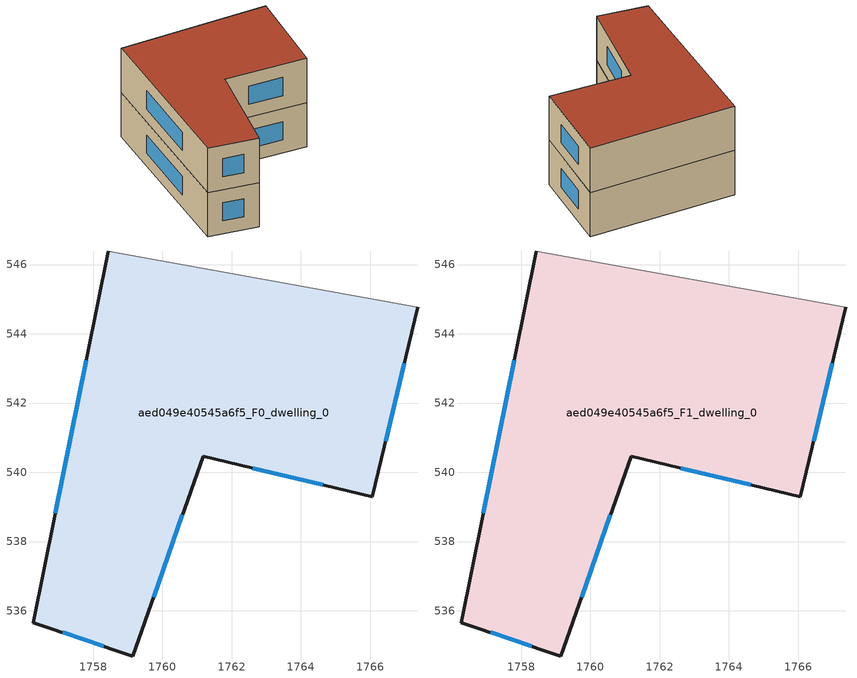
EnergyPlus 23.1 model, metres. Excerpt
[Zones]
aed049e40545a6f5_F0_dwelling_0
 floor ground (EU_floor_Construction): 1767.38,544.76 1766.07,539.29 1761.18,540.46 1759.15,534.7 1756.27,535.66 1758.44,546.39 z0
 wall outside (EU_wall_Construction): 1758.44,546.39 1756.27,535.66 1759.15,534.7 1761.18,540.46 1766.07,539.29 1767.38,544.76 z0:3
 wall adiabatic (EU_wall_Construction): 1767.38,544.76 1758.44,546.39 z0:3
 window (EU_Window_Construction): 1759.75,536.39 1760.58,538.77 / 1757.12,535.37 1758.3,534.98 / 1757.8,543.23 1756.91,538.82 / 1766.45,540.9 1766.99,543.16 / 1762.62,540.12 1764.63,539.64 z0.88:2.12
aed049e40545a6f5_F1_dwelling_0
 floor to aed049e40545a6f5_F0_dwelling_0 (EU_floor_Construction): 1767.38,544.76 1766.07,539.29 1761.18,540.46 1759.15,534.7 1756.27,535.66 1758.44,546.39 z3
 wall outside (EU_wall_Construction): 1758.44,546.39 1756.27,535.66 1759.15,534.7 1761.18,540.46 1766.07,539.29 1767.38,544.76 z3:6
 wall adiabatic (EU_wall_Construction): 1767.38,544.76 1758.44,546.39 z3:6
 window (EU_Window_Construction): 1759.75,536.39 1760.58,538.77 / 1757.12,535.37 1758.3,534.98 / 1757.8,543.23 1756.91,538.82 / 1766.45,540.9 1766.99,543.16 / 1762.62,540.12 1764.63,539.64 z3.88:5.12
 roof outside (EU_roof_Construction): 1766.07,539.29 1767.38,544.76 1758.44,546.39 1756.27,535.66 1759.15,534.7 1761.18,540.46 z6
[Building]
EU S2 Campaign: North Axis=0; Terrain=City; Solar Distribution=FullExterior
[Site:Location]
Bologna: Latitude=44.5; Longitude=11.25; Time Zone=1; Elevation=37
[SizingPeriod:WeatherFileDays]
AnnualSizingPeriod: Begin Month=1; Begin Day of Month=1; End Month=12; End Day of Month=31; Day of Week for Start Day=Monday; Use Weather File Daylight Saving Period=No; Use Weather File Rain and Snow Indicators=No
[MATERIAL]
EU_InternalMass_Material: Roughness=MediumRough; Thickness=0.1; Conductivity=1; Density=1800; Specific Heat=900; Thermal Absorptance=0.9; Solar Absorptance=0.7; Visible Absorptance=0.7
[MATERIAL:NOMASS] Roughness=MediumRough; Thermal Absorptance=0.9; Solar Absorptance=0.7; Visible Absorptance=0.7
Name | Thermal Resistance
EU_wall_NoMass | 0.578568
EU_roof_NoMass | 0.47317
EU_floor_NoMass | 0.581323
[WINDOWMATERIAL:SIMPLEGLAZINGSYSTEM]
EU_Window_SimpleGlazing: UFactor=4.09575; Solar Heat Gain Coefficient=0.85; Visible Transmittance=0.85
[CONSTRUCTION]
EU_wall_Construction: EU_wall_NoMass
EU_roof_Construction: EU_roof_NoMass
EU_floor_Construction: EU_floor_NoMass
EU_Window_Construction: EU_Window_SimpleGlazing
EU_InternalMass_Construction: EU_InternalMass_Material
[ZONE] Type=1; Multiplier=1; Ceiling Height=autocalculate; Floor Area=autocalculate; Part of Total Floor Area=Yes
Name | Volume
aed049e40545a6f5_F0_dwelling_0 | 206.452
aed049e40545a6f5_F1_dwelling_0 | 206.453
[INTERNALMASS] Construction=EU_InternalMass_Construction; Surface Area=68.8178
Name | Zone or ZoneList
aed049e40545a6f5_F0_dwelling_0_EU_InternalMass | aed049e40545a6f5_F0_dwelling_0
aed049e40545a6f5_F1_dwelling_0_EU_InternalMass | aed049e40545a6f5_F1_dwelling_0
[OTHEREQUIPMENT] Fuel Type=Electricity; Design Level Calculation Method=Watts/Area; Power per Zone Floor Area=1; Fraction Latent=0; Fraction Radiant=0; Fraction Lost=0; Carbon Dioxide Generation Rate=0; EndUse Subcategory=EU_Step8_InternalGains
Name | Zone or ZoneList or Space or SpaceList | Schedule
EU_Step8_InternalGain_aed049e40545a6f5_F0_dwelling_0_f000 | aed049e40545a6f5_F0_dwelling_0 | EU_Step8_GainSchedule_aed049e40545a6f5_F0_dwelling_0_f000
EU_Step8_InternalGain_aed049e40545a6f5_F1_dwelling_0_f000 | aed049e40545a6f5_F1_dwelling_0 | EU_Step8_GainSchedule_aed049e40545a6f5_F1_dwelling_0_f000
[ZONEVENTILATION:DESIGNFLOWRATE] Schedule=EU_AlwaysOn; Design Flow Rate Calculation Method=AirChanges/Hour; Air Changes per Hour=0.65532; Ventilation Type=Natural; Fan Pressure Rise=0; Fan Total Efficiency=1; Constant Term Coefficient=1; Temperature Term Coefficient=0; Velocity Term Coefficient=0; Velocity Squared Term Coefficient=0; Minimum Indoor Temperature=-100; Maximum Indoor Temperature=100; Delta Temperature=-100; Minimum Outdoor Temperature=-100; Maximum Outdoor Temperature=100; Maximum Wind Speed=40
Name | Zone or ZoneList or Space or SpaceList
EU_ConstantAir_aed049e40545a6f5_F0_dwelling_0 | aed049e40545a6f5_F0_dwelling_0
EU_ConstantAir_aed049e40545a6f5_F1_dwelling_0 | aed049e40545a6f5_F1_dwelling_0
[HVACTEMPLATE:THERMOSTAT] Constant Heating Setpoint=20; Constant Cooling Setpoint=50
EU_HeatOnly_aed049e40545a6f5_F0_dwelling_0; EU_HeatOnly_aed049e40545a6f5_F1_dwelling_0
[HVACTEMPLATE:ZONE:IDEALLOADSAIRSYSTEM] System Availability Schedule=EU_AlwaysOn; Maximum Heating Supply Air Temperature=50; Minimum Cooling Supply Air Temperature=13; Maximum Heating Supply Air Humidity Ratio=0.0156; Minimum Cooling Supply Air Humidity Ratio=0.0077; Heating Limit=NoLimit; Cooling Limit=NoLimit; Heating Availability Schedule=EU_AlwaysOn; Cooling Availability Schedule=EU_CoolingOff; Dehumidification Control Type=ConstantSensibleHeatRatio; Cooling Sensible Heat Ratio=0.7; Dehumidification Setpoint=60; Humidification Control Type=None; Humidification Setpoint=30; Outdoor Air Method=None; Outdoor Air Flow Rate per Person=0.00944; Outdoor Air Flow Rate per Zone Floor Area=0; Outdoor Air Flow Rate per Zone=0; Demand Controlled Ventilation Type=None; Outdoor Air Economizer Type=NoEconomizer; Heat Recovery Type=None; Sensible Heat Recovery Effectiveness=0.7; Latent Heat Recovery Effectiveness=0.65
Name | Template Thermostat
aed049e40545a6f5_F0_dwelling_0 | EU_HeatOnly_aed049e40545a6f5_F0_dwelling_0
aed049e40545a6f5_F1_dwelling_0 | EU_HeatOnly_aed049e40545a6f5_F1_dwelling_0
[SIZING:ZONE] Zone Cooling Design Supply Air Temperature Input Method=SupplyAirTemperature; Zone Cooling Design Supply Air Temperature=13; Zone Heating Design Supply Air Temperature Input Method=SupplyAirTemperature; Zone Heating Design Supply Air Temperature=50; Zone Cooling Design Supply Air Humidity Ratio=0.008; Zone Heating Design Supply Air Humidity Ratio=0.008; Cooling Design Air Flow Method=DesignDay; Cooling Design Air Flow Rate=0; Cooling Minimum Air Flow per Zone Floor Area=0.000762; Cooling Minimum Air Flow=0; Cooling Minimum Air Flow Fraction=0.2; Heating Design Air Flow Method=DesignDay; Heating Design Air Flow Rate=0; Heating Maximum Air Flow per Zone Floor Area=0.002032; Heating Maximum Air Flow=0.141576; Heating Maximum Air Flow Fraction=0.3; Account for Dedicated Outdoor Air System=No; Dedicated Outdoor Air System Control Strategy=NeutralSupplyAir; Dedicated Outdoor Air Low Setpoint Temperature for Design=autosize; Dedicated Outdoor Air High Setpoint Temperature for Design=autosize; Zone Load Sizing Method=Sensible Load Only No Latent Load; Zone Latent Cooling Design Supply Air Humidity Ratio Input Method=HumidityRatioDifference; Zone Cooling Design Supply Air Humidity Ratio Difference=0.005; Zone Latent Heating Design Supply Air Humidity Ratio Input Method=HumidityRatioDifference; Zone Humidification Design Supply Air Humidity Ratio Difference=0.005
aed049e40545a6f5_F0_dwelling_0; aed049e40545a6f5_F1_dwelling_0
[SCHEDULE:CONSTANT]
Name | Hourly Value
EU_AlwaysOn | 1
EU_CoolingOff | 0
[SCHEDULE:FILE] Column Number=1; Rows to Skip at Top=0; Number of Hours of Data=8760; Column Separator=Comma; Interpolate to Timestep=No; Minutes per Item=60; Adjust Schedule for Daylight Savings=Yes
Name | File
EU_Step8_GainSchedule_aed049e40545a6f5_F0_dwelling_0_f000 | ../../schedules/aed049e40545a6f5/aed049e40545a6f5_F0_dwelling_0_f000_gain.csv
EU_Step8_GainSchedule_aed049e40545a6f5_F1_dwelling_0_f000 | ../../schedules/aed049e40545a6f5/aed049e40545a6f5_F1_dwelling_0_f000_gain.csv
